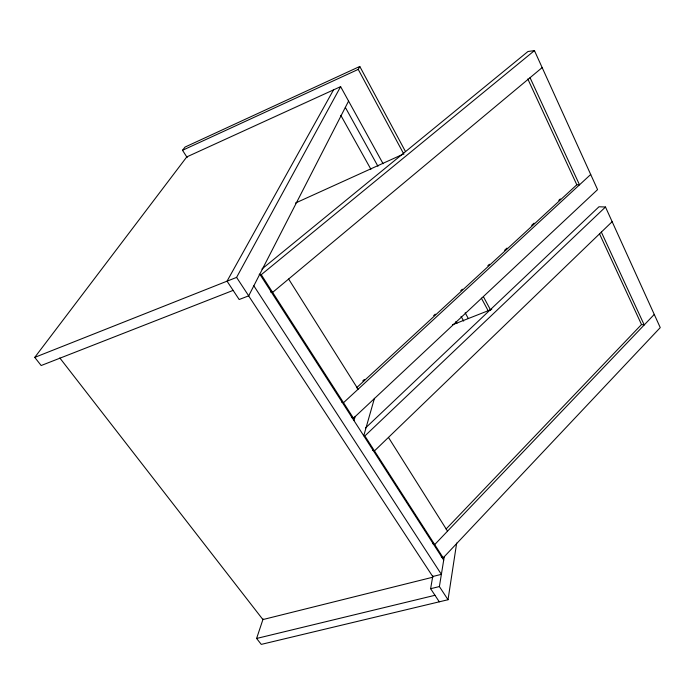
<?xml version="1.0" encoding="UTF-8"?>
<svg xmlns="http://www.w3.org/2000/svg" width="695" height="695" viewBox="0 0 695 695"><rect width="100%" height="100%" fill="white"/><g stroke="black" fill="none" stroke-linecap="round" stroke-linejoin="round"><path stroke-width="1.04" d="M263.11 618.967L256.603 638.462L261.277 644.387L448.023 599.733L456.667 543.073M448.023 599.733L439.388 586.563L444.279 556.599M439.301 601.818L430.622 588.708L432.829 575.877M363.754 435.774L374.457 398.287M353.955 420.553L355.214 416.418M333.513 89.89L227.039 281.18L239.176 299.519L248.688 295.835L348.577 101.079M187.198 157.583L182.524 150.294L358.238 69.396L359.793 66.451L405.454 151.501M233.138 290.388L41.17 365.527L34.75 357.386L236.587 277.392L340.628 86.64L383.084 163.733M34.75 357.386L186.773 156.914L340.628 86.64M182.524 150.294L185.026 147.071L359.793 66.451M441.273 556.895L443.202 557.833L660.25 327.606L605.484 207.014L598.986 206.771L365.579 427.929M446.094 529.017L641.459 324.591M654.264 314.418L434.696 544.602L432.777 543.69M612.147 221.688L374.475 450.89L372.607 450.169M605.484 207.014L364.866 435.947L443.202 557.833M351.618 417.547L353.46 418.19L597.578 189.622L534.446 50.613L527.974 51.5L261.937 269.026M356.518 387.819L576.737 184.844M590.707 174.48L343.504 402.7L341.671 402.092M362.755 380.938L364.345 379.47M433.663 315.617L435.261 314.149M460.75 290.666L462.349 289.198M487.847 265.716L489.436 264.248M504.579 250.304L506.968 248.098M531.666 225.354L534.055 223.147M558.754 200.395L560.344 198.926M542.161 67.597L272.614 292.387L270.52 291.987M259.174 274.351L261.251 274.699L534.446 50.613M295.497 203.027L402.97 154.264M452.514 324.782L491.765 309.31M432.968 577.171L262.91 619.566L59.805 357.96M430.622 588.708L439.388 586.563M256.603 638.462L434.983 595.294M236.587 277.392L248.688 295.835M248.593 295.818L432.724 576.511L441.377 574.348L253.831 285.81M261.251 274.699L353.46 418.19M259.8 274.169L443.714 560.092M288.634 279.025L358.099 389.235M388.453 437.407L447.537 531.145M340.811 115.327L370.895 169.25M455.877 321.55L456.928 323.444M345.346 107.395L377.958 166.279M461.063 316.355L463.695 321.099M465.155 312.767L468.291 318.458M358.238 69.396L403.908 154.238M481.4 298.181L488.072 310.578M483.451 296.765L490.635 310.144M527.8 78.969L576.807 184.774L579.508 184.818L530.042 77.701M599.55 233.902L641.52 324.53L644.222 324.947L601.349 232.104"/></g></svg>
